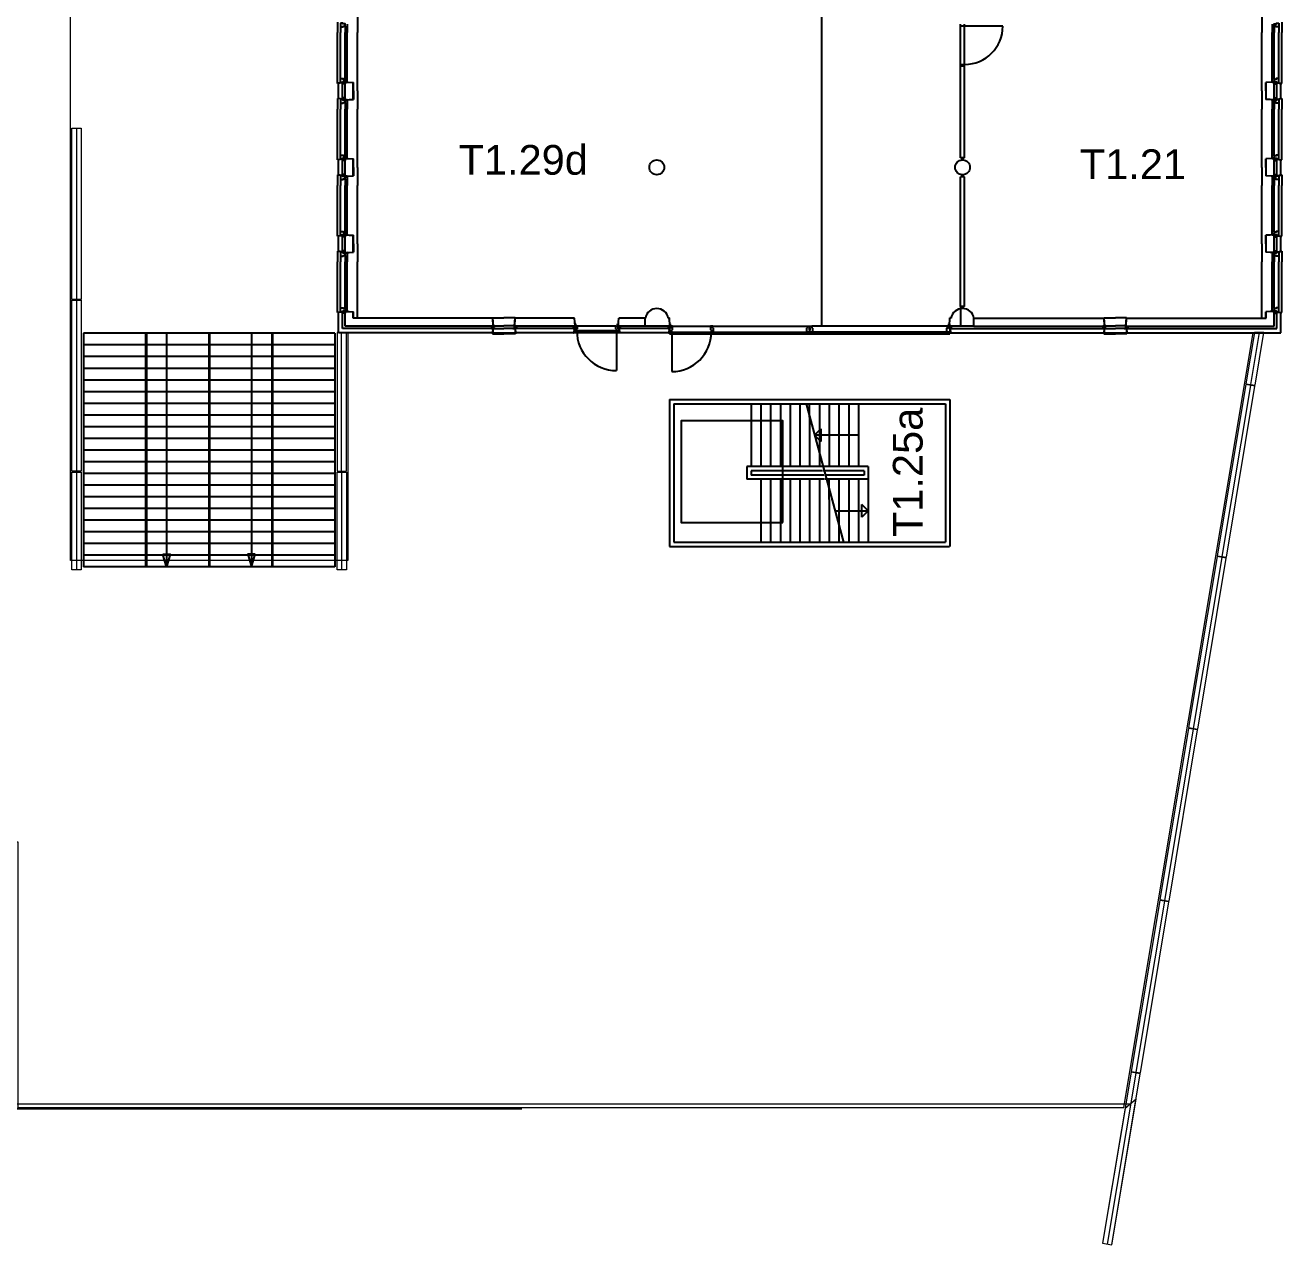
# Model space of a CAD drawing. Header units: millimetres. Extents: x 23647 to 142943, y 5934 to 71269.
# Drawn here: x 83399 to 112999, y 5934 to 34670 of the extents above; entities that cross this region are included whole.
import ezdxf
from ezdxf.enums import TextEntityAlignment as Align

# ---------------------------------------------------------------- set-up
doc = ezdxf.new("R2010")
doc.units = ezdxf.units.MM
doc.linetypes.add('HIDDEN2', pattern=[4.7625, 3.175, -1.5875])
doc.layers.get('0').update_dxf_attribs({"linetype": 'CONTINUOUS'})
for name, color, linetype in [('AL2100_BUITENWANDEN', 3, 'CONTINUOUS'), ('AL2200_BINNENWANDEN', 2, 'CONTINUOUS'), ('AL2400_TRAPPEN', 1, 'CONTINUOUS'), ('AL2800_KONSTRUKTIES', 1, 'CONTINUOUS'), ('AL3100_BUITENWANDOPENING', 1, 'CONTINUOUS'), ('AL3200_BINNENWANDOPENING', 1, 'CONTINUOUS'), ('AL3500_TOEBEHOREN-KOZIJNEN', 1, 'CONTINUOUS'), ('AL4600_RUIMTENUMMERS', 2, 'CONTINUOUS'), ('AL8100_INRVERKEERSRUIMTE', 250, 'HIDDEN2')]:
    doc.layers.add(name, color=color, linetype=linetype)
doc.layers.add('AL2300-VLOEREN', color=8, linetype='CONTINUOUS', lineweight=0)
doc.layers.add('AL9000-TERREIN', color=8, linetype='CONTINUOUS', lineweight=0)
doc.styles.add('Arial', font='arial.ttf')

msp = doc.modelspace()

# ---------------------------------------------------------------- linework, layer by layer
msp.add_line((105427, 28044), (105427, 27579))
at = {"layer": 'AL2100_BUITENWANDEN'}
for p, q in [((90755, 34741), (90755, 34493)), ((91230, 34919), (91230, 34493)), ((112524, 34919), (112524, 34493)), ((112999, 34741), (112999, 34493)), ((90755, 33296), (90755, 33544)), ((91230, 33119), (91230, 33544)), ((112524, 33119), (112524, 33544)), ((112999, 33296), (112999, 33544)), ((90881, 33312), (90755, 33299)), ((90882, 33309), (90755, 33296)), ((90777, 32943), (90777, 33294)), ((90877, 33309), (90781, 33299)), ((90877, 32929), (90877, 33309)), ((90937, 33329), (91130, 33319)), ((90937, 32912), (90937, 33326)), ((90937, 33326), (91127, 33316)), ((91127, 32922), (91127, 33316)), ((91130, 33119), (91130, 33319)), ((112816, 33329), (112624, 33319)), ((112624, 33119), (112624, 33319)), ((112817, 33326), (112627, 33316)), ((112627, 32922), (112627, 33316)), ((112817, 32912), (112817, 33326)), ((112872, 33312), (112999, 33299)), ((112872, 33309), (112999, 33296)), ((112877, 32929), (112877, 33309)), ((112877, 33309), (112972, 33299)), ((112977, 32943), (112977, 33294)), ((90755, 32941), (90755, 32693)), ((90882, 32928), (90755, 32941)), ((90881, 32925), (90755, 32938)), ((90877, 32929), (90781, 32938)), ((90937, 32912), (91127, 32922)), ((90937, 32909), (91130, 32919)), ((91130, 33119), (91130, 32919)), ((91230, 33119), (91230, 32693)), ((112524, 33119), (112524, 32693)), ((112624, 33119), (112624, 32919)), ((112816, 32909), (112624, 32919)), ((112817, 32912), (112627, 32922)), ((112872, 32928), (112999, 32941)), ((112872, 32925), (112999, 32938)), ((112877, 32929), (112972, 32938)), ((112999, 32941), (112999, 32693)), ((90755, 31496), (90755, 31744)), ((91230, 31319), (91230, 31744)), ((112524, 31319), (112524, 31744)), ((112999, 31496), (112999, 31744)), ((90881, 31512), (90755, 31499)), ((90882, 31509), (90755, 31496)), ((90777, 31143), (90777, 31494)), ((90877, 31509), (90781, 31499)), ((90877, 31129), (90877, 31509)), ((90937, 31529), (91130, 31519)), ((90937, 31112), (90937, 31526)), ((90937, 31526), (91127, 31516)), ((91127, 31122), (91127, 31516)), ((91130, 31319), (91130, 31519)), ((112816, 31529), (112624, 31519)), ((112624, 31319), (112624, 31519)), ((112817, 31526), (112627, 31516)), ((112627, 31122), (112627, 31516)), ((112817, 31112), (112817, 31526)), ((112872, 31512), (112999, 31499)), ((112872, 31509), (112999, 31496)), ((112877, 31129), (112877, 31509)), ((112877, 31509), (112972, 31499)), ((112977, 31143), (112977, 31494)), ((90755, 31141), (90755, 30893)), ((90882, 31128), (90755, 31141)), ((90881, 31125), (90755, 31138)), ((90877, 31129), (90781, 31138)), ((90937, 31112), (91127, 31122)), ((90937, 31109), (91130, 31119)), ((91130, 31319), (91130, 31119)), ((91230, 31319), (91230, 30893)), ((112524, 31319), (112524, 30893)), ((112624, 31319), (112624, 31119)), ((112816, 31109), (112624, 31119)), ((112817, 31112), (112627, 31122)), ((112872, 31128), (112999, 31141)), ((112872, 31125), (112999, 31138)), ((112877, 31129), (112972, 31138)), ((112999, 31141), (112999, 30893)), ((90755, 29696), (90755, 29944)), ((91230, 29519), (91230, 29944)), ((112524, 29519), (112524, 29944)), ((112999, 29696), (112999, 29944)), ((90881, 29712), (90755, 29699)), ((90882, 29709), (90755, 29696)), ((90777, 29343), (90777, 29694)), ((90877, 29709), (90781, 29699)), ((90877, 29329), (90877, 29709)), ((90937, 29729), (91130, 29719)), ((90937, 29312), (90937, 29726)), ((90937, 29726), (91127, 29716)), ((91127, 29322), (91127, 29716)), ((91130, 29519), (91130, 29719)), ((112816, 29729), (112624, 29719)), ((112624, 29519), (112624, 29719)), ((112817, 29726), (112627, 29716)), ((112627, 29322), (112627, 29716)), ((112817, 29312), (112817, 29726)), ((112872, 29712), (112999, 29699)), ((112872, 29709), (112999, 29696)), ((112877, 29709), (112972, 29699)), ((112877, 29329), (112877, 29709)), ((112977, 29343), (112977, 29694)), ((90755, 29341), (90755, 29093)), ((90882, 29328), (90755, 29341)), ((90881, 29325), (90755, 29338)), ((90877, 29329), (90781, 29338)), ((90937, 29312), (91127, 29322)), ((90937, 29309), (91130, 29319)), ((91130, 29519), (91130, 29319)), ((91230, 29519), (91230, 29093)), ((112524, 29519), (112524, 29093)), ((112624, 29519), (112624, 29319)), ((112816, 29309), (112624, 29319)), ((112817, 29312), (112627, 29322)), ((112872, 29328), (112999, 29341)), ((112872, 29325), (112999, 29338)), ((112877, 29329), (112972, 29338)), ((112999, 29341), (112999, 29093)), ((90755, 27896), (90755, 28144)), ((112999, 27896), (112999, 28144)), ((90881, 27912), (90755, 27899)), ((90882, 27909), (90755, 27896)), ((90777, 27419), (90777, 27894)), ((90877, 27909), (90781, 27899)), ((90877, 27519), (90877, 27909)), ((90937, 27929), (91130, 27919)), ((90937, 27579), (90937, 27926)), ((90937, 27926), (91127, 27916)), ((91127, 27769), (91127, 27916)), ((91130, 27772), (91130, 27919)), ((112816, 27929), (112624, 27919)), ((112624, 27772), (112624, 27919)), ((112817, 27926), (112627, 27916)), ((112627, 27769), (112627, 27916)), ((112817, 27579), (112817, 27926)), ((112872, 27912), (112999, 27899)), ((112872, 27909), (112999, 27896)), ((112877, 27519), (112877, 27909)), ((112877, 27909), (112972, 27899)), ((112977, 27419), (112977, 27894)), ((94424, 27579), (90937, 27579)), ((94414, 27769), (91127, 27769)), ((94424, 27579), (94414, 27769)), ((94427, 27579), (94416, 27772)), ((94416, 27772), (94677, 27772)), ((94937, 27772), (94677, 27772)), ((94927, 27579), (94937, 27772)), ((94930, 27579), (94940, 27769)), ((96350, 27579), (94930, 27579)), ((96340, 27769), (94940, 27769)), ((96350, 27579), (96340, 27769)), ((97370, 27579), (97380, 27769)), ((98006, 27579), (97370, 27579)), ((98006, 27769), (97380, 27769)), ((98006, 27579), (98006, 27769)), ((98584, 27579), (98006, 27579)), ((98546, 27772), (98576, 27772)), ((98547, 27769), (98574, 27769)), ((98584, 27579), (98574, 27769)), ((98587, 27579), (98576, 27772)), ((105167, 27579), (105177, 27772)), ((105170, 27579), (105180, 27769)), ((105747, 27579), (105170, 27579)), ((105207, 27772), (105177, 27772)), ((105206, 27769), (105180, 27769)), ((105747, 27769), (108814, 27769)), ((105747, 27579), (105747, 27769)), ((105747, 27579), (108824, 27579)), ((108824, 27579), (108814, 27769)), ((108827, 27579), (108816, 27772)), ((108816, 27772), (109077, 27772)), ((109337, 27772), (109077, 27772)), ((109327, 27579), (109337, 27772)), ((109330, 27579), (109340, 27769)), ((109330, 27579), (112817, 27579)), ((109340, 27769), (112627, 27769)), ((94402, 27419), (90777, 27419)), ((94417, 27519), (90877, 27519)), ((94417, 27524), (94404, 27397)), ((94404, 27397), (94677, 27397)), ((94420, 27523), (94407, 27397)), ((94417, 27519), (94407, 27423)), ((94949, 27397), (94677, 27397)), ((94933, 27523), (94946, 27397)), ((94936, 27524), (94949, 27397)), ((96333, 27519), (94937, 27519)), ((94937, 27519), (94946, 27423)), ((96318, 27419), (94951, 27419)), ((96333, 27519), (96323, 27423)), ((98567, 27519), (97387, 27519)), ((97387, 27519), (97396, 27423)), ((98552, 27419), (97401, 27419)), ((98567, 27519), (98557, 27423)), ((105187, 27519), (108817, 27519)), ((105187, 27519), (105196, 27423)), ((105201, 27419), (108802, 27419)), ((108817, 27524), (108804, 27397)), ((108804, 27397), (109077, 27397)), ((108820, 27523), (108807, 27397)), ((108817, 27519), (108807, 27423)), ((109349, 27397), (109077, 27397)), ((109333, 27523), (109346, 27397)), ((109336, 27524), (109349, 27397)), ((109337, 27519), (112877, 27519)), ((109337, 27519), (109346, 27423)), ((109351, 27419), (112977, 27419))]:
    msp.add_line(p, q, dxfattribs=at)
for centre in [(98277, 31319), (105477, 31319)]:
    msp.add_circle(centre, 175, dxfattribs=at)
for centre, radius, start, end in [((90782, 33294), 5, 95.7106, 180), ((112972, 33294), 5, 0, 84.2894), ((90782, 32943), 5, 180, 264.2894), ((112972, 32943), 5, 275.7106, 0), ((90782, 31494), 5, 95.7106, 180), ((112972, 31494), 5, 0, 84.2894), ((90782, 31143), 5, 180, 264.2894), ((112972, 31143), 5, 275.7106, 0), ((90782, 29694), 5, 95.7106, 180), ((112972, 29694), 5, 0, 84.2894), ((90782, 29343), 5, 180, 264.2894), ((112972, 29343), 5, 275.7106, 0), ((90782, 27894), 5, 95.7106, 180), ((98277, 27719), 275, 10.4757, 169.5243), ((105477, 27719), 275, 10.4757, 169.5243), ((112972, 27894), 5, 0, 84.2894), ((94402, 27424), 5, 270, 354.2894), ((94951, 27424), 5, 185.7106, 270), ((96318, 27424), 5, 270, 354.2894), ((97401, 27424), 5, 185.7106, 270), ((98552, 27424), 5, 270, 354.2894), ((105201, 27424), 5, 185.7106, 270), ((108802, 27424), 5, 270, 354.2894), ((109351, 27424), 5, 185.7106, 270)]:
    msp.add_arc(centre, radius, start, end, dxfattribs=at)
at = {"layer": 'AL2200_BINNENWANDEN'}
for p, q in [((105427, 31544), (105427, 33712)), ((105427, 33712), (105527, 33712)), ((105527, 31544), (105527, 33712)), ((105527, 31544), (105427, 31544)), ((105459, 31493), (105459, 31544)), ((105495, 31493), (105495, 31544)), ((105527, 31094), (105427, 31094)), ((105427, 28044), (105427, 31094)), ((105459, 31094), (105459, 31145)), ((105495, 31094), (105495, 31145)), ((105527, 28044), (105527, 31094)), ((105527, 28044), (105427, 28044)), ((105459, 27993), (105459, 28044)), ((105495, 27993), (105495, 28044))]:
    msp.add_line(p, q, dxfattribs=at)
at = {"layer": 'AL2300-VLOEREN'}
for points in [[(90997, 27419), (90997, 22059), (84467, 22059), (84467, 45649), (72427, 45649), (72427, 27339), (69777, 27339), (69777, 20219), (69597, 20219), (69597, 9169), (76367, 9169), (76367, 15429), (83227, 15429), (83227, 9169), (109278, 9169), (112321, 27419), (90997, 27419)], [(29027, 9254), (109430, 9254)]]:
    msp.add_lwpolyline(points, dxfattribs=at)
at = {"layer": 'AL2400_TRAPPEN'}
for p, q in [((98577, 25849), (105177, 25849)), ((98577, 25849), (98577, 22388)), ((105177, 25849), (105177, 22388)), ((98677, 25749), (105077, 25749)), ((98677, 25749), (98677, 22488)), ((100497, 25749), (100497, 24269)), ((100727, 25749), (100727, 24269)), ((100957, 25749), (100957, 24269)), ((101187, 25749), (101187, 24269)), ((101417, 25749), (101417, 24269)), ((101647, 25749), (101647, 24269)), ((101793, 25749), (102670, 22488)), ((101877, 25437), (101877, 25749)), ((102107, 25749), (102107, 24416)), ((102337, 25749), (102337, 24269)), ((102567, 25749), (102567, 24269)), ((102797, 25749), (102797, 24269)), ((103027, 25749), (103027, 24269)), ((105077, 25749), (105077, 22488)), ((101877, 25437), (101877, 24269)), ((101992, 25009), (102142, 25159)), ((101992, 25009), (102142, 24859)), ((103027, 25009), (101992, 25009)), ((102142, 25159), (102142, 24859)), ((102107, 24416), (102107, 24269)), ((102173, 24269), (100397, 24269)), ((100397, 24269), (100397, 23969)), ((102173, 24169), (100497, 24169)), ((100497, 24169), (100497, 24069)), ((102213, 24069), (100497, 24069)), ((103257, 24269), (102186, 24269)), ((103157, 24169), (102186, 24169)), ((103157, 24069), (102226, 24069)), ((103157, 24169), (103157, 24069)), ((103257, 24269), (103257, 22488)), ((103257, 24069), (103257, 23969)), ((102213, 23969), (100397, 23969)), ((100727, 23969), (100727, 22488)), ((100957, 23969), (100957, 22488)), ((101187, 23969), (101187, 22488)), ((101417, 23969), (101417, 22488)), ((101647, 23969), (101647, 22488)), ((101877, 23969), (101877, 22488)), ((102107, 23969), (102107, 22488)), ((103257, 23969), (102226, 23969)), ((102337, 23495), (102337, 23969)), ((102567, 23969), (102567, 22861)), ((102797, 23969), (102797, 22488)), ((103027, 23969), (103027, 22488)), ((102337, 23495), (102337, 22488)), ((102471, 23228), (103257, 23228)), ((103257, 23228), (103107, 23378)), ((103107, 23078), (103107, 23378)), ((103257, 23228), (103107, 23078)), ((102567, 22861), (102567, 22488)), ((98577, 22388), (105174, 22388)), ((98677, 22488), (105074, 22488))]:
    msp.add_line(p, q, dxfattribs=at)
for points in [[(90692, 27409), (84772, 27409)], [(84772, 27409), (84772, 21909)], [(86237, 27409), (86237, 21909)], [(86257, 27409), (86257, 21909)], [(86732, 27409), (86732, 21909)], [(87722, 27409), (87722, 21909)], [(87742, 27409), (87742, 21909)], [(88732, 27409), (88732, 21909)], [(89207, 27409), (89207, 21909)], [(89227, 27409), (89227, 21909)], [(90692, 27409), (90692, 21909)], [(90692, 27134), (84772, 27134)], [(90692, 26859), (84772, 26859)], [(90692, 26584), (84772, 26584)], [(90692, 26309), (84772, 26309)], [(90692, 26034), (84772, 26034)], [(90692, 25759), (84772, 25759)], [(90692, 25484), (84772, 25484)], [(90692, 25209), (84772, 25209)], [(90692, 24934), (84772, 24934)], [(90692, 24659), (84772, 24659)], [(90692, 24384), (84772, 24384)], [(90692, 24109), (84772, 24109)], [(90692, 23834), (84772, 23834)], [(90692, 23559), (84772, 23559)], [(90692, 23284), (84772, 23284)], [(90692, 23009), (84772, 23009)], [(90692, 22734), (84772, 22734)], [(90692, 22459), (84772, 22459)], [(86645, 22209), (86818, 22209), (86732, 21909), (86645, 22209)], [(88818, 22209), (88645, 22209), (88732, 21909), (88818, 22209)], [(90692, 22184), (84772, 22184)], [(90692, 21909), (84772, 21909)]]:
    msp.add_lwpolyline(points, dxfattribs=at)
at = {"layer": 'AL2800_KONSTRUKTIES'}
msp.add_lwpolyline([(101247, 22949), (101247, 25349), (98847, 25349), (98847, 22949)], close=True, dxfattribs=at)
at = {"layer": 'AL2800_KONSTRUKTIES', "color": 9}
msp.add_lwpolyline([(23797, 9234), (69347, 9234), (69347, 9149), (95097, 9149)], dxfattribs=at)
at = {"layer": 'AL3100_BUITENWANDOPENING'}
for p, q in [((90937, 34646), (90937, 34493)), ((90987, 34694), (90987, 34493)), ((112767, 34694), (112767, 34493)), ((112817, 34646), (112817, 34493)), ((90755, 33544), (90755, 34493)), ((90823, 34629), (90823, 34493)), ((90823, 33544), (90823, 34493)), ((90937, 33544), (90937, 34493)), ((90987, 33544), (90987, 34493)), ((91230, 33544), (91230, 34493)), ((112524, 33544), (112524, 34493)), ((112767, 33544), (112767, 34493)), ((112817, 33544), (112817, 34493)), ((112931, 34629), (112931, 34493)), ((112931, 33544), (112931, 34493)), ((112999, 33544), (112999, 34493)), ((90823, 33409), (90823, 33544)), ((90937, 33392), (90937, 33544)), ((90987, 33344), (90987, 33544)), ((112767, 33344), (112767, 33544)), ((112817, 33392), (112817, 33544)), ((112931, 33409), (112931, 33544)), ((90937, 33339), (90937, 33344)), ((90937, 33344), (90987, 33344)), ((90941, 33339), (90937, 33339)), ((90941, 33328), (90941, 33339)), ((90987, 33326), (90941, 33328)), ((90987, 33344), (90987, 33326)), ((112767, 33344), (112767, 33326)), ((112817, 33344), (112767, 33344)), ((112767, 33326), (112813, 33328)), ((112813, 33328), (112813, 33339)), ((112813, 33339), (112817, 33339)), ((112817, 33339), (112817, 33344)), ((90941, 32899), (90937, 32899)), ((90937, 32899), (90937, 32894)), ((90937, 32894), (90987, 32894)), ((90987, 32911), (90941, 32909)), ((90941, 32909), (90941, 32899)), ((90987, 32894), (90987, 32911)), ((90987, 32894), (90987, 32693)), ((112767, 32894), (112767, 32911)), ((112767, 32911), (112813, 32909)), ((112817, 32894), (112767, 32894)), ((112767, 32894), (112767, 32693)), ((112813, 32909), (112813, 32899)), ((112813, 32899), (112817, 32899)), ((112817, 32899), (112817, 32894)), ((90755, 31744), (90755, 32693)), ((90823, 32829), (90823, 32693)), ((90823, 31744), (90823, 32693)), ((90937, 32846), (90937, 32693)), ((90937, 31744), (90937, 32693)), ((90987, 31744), (90987, 32693)), ((91230, 31744), (91230, 32693)), ((112524, 31744), (112524, 32693)), ((112767, 31744), (112767, 32693)), ((112817, 32846), (112817, 32693)), ((112817, 31744), (112817, 32693)), ((112931, 32829), (112931, 32693)), ((112931, 31744), (112931, 32693)), ((112999, 31744), (112999, 32693)), ((90823, 31609), (90823, 31744)), ((90937, 31592), (90937, 31744)), ((90987, 31544), (90987, 31744)), ((112767, 31544), (112767, 31744)), ((112817, 31592), (112817, 31744)), ((112931, 31609), (112931, 31744)), ((90937, 31539), (90937, 31544)), ((90937, 31544), (90987, 31544)), ((90941, 31539), (90937, 31539)), ((90941, 31528), (90941, 31539)), ((90987, 31526), (90941, 31528)), ((90987, 31544), (90987, 31526)), ((112767, 31544), (112767, 31526)), ((112817, 31544), (112767, 31544)), ((112767, 31526), (112813, 31528)), ((112813, 31528), (112813, 31539)), ((112813, 31539), (112817, 31539)), ((112817, 31539), (112817, 31544)), ((90941, 31099), (90937, 31099)), ((90937, 31099), (90937, 31094)), ((90937, 31094), (90987, 31094)), ((90987, 31111), (90941, 31109)), ((90941, 31109), (90941, 31099)), ((90987, 31094), (90987, 31111)), ((90987, 31094), (90987, 30893)), ((112767, 31094), (112767, 31111)), ((112767, 31111), (112813, 31109)), ((112817, 31094), (112767, 31094)), ((112767, 31094), (112767, 30893)), ((112813, 31109), (112813, 31099)), ((112813, 31099), (112817, 31099)), ((112817, 31099), (112817, 31094)), ((90755, 29944), (90755, 30893)), ((90823, 31029), (90823, 30893)), ((90823, 29944), (90823, 30893)), ((90937, 31046), (90937, 30893)), ((90937, 29944), (90937, 30893)), ((90987, 29944), (90987, 30893)), ((91230, 29944), (91230, 30893)), ((112524, 29944), (112524, 30893)), ((112767, 29944), (112767, 30893)), ((112817, 31046), (112817, 30893)), ((112817, 29944), (112817, 30893)), ((112931, 31029), (112931, 30893)), ((112931, 29944), (112931, 30893)), ((112999, 29944), (112999, 30893)), ((90823, 29809), (90823, 29944)), ((90937, 29792), (90937, 29944)), ((90987, 29744), (90987, 29944)), ((112767, 29744), (112767, 29944)), ((112817, 29792), (112817, 29944)), ((112931, 29809), (112931, 29944)), ((90937, 29739), (90937, 29744)), ((90937, 29744), (90987, 29744)), ((90941, 29739), (90937, 29739)), ((90941, 29728), (90941, 29739)), ((90987, 29726), (90941, 29728)), ((90987, 29744), (90987, 29726)), ((112817, 29744), (112767, 29744)), ((112767, 29744), (112767, 29726)), ((112767, 29726), (112813, 29728)), ((112813, 29739), (112817, 29739)), ((112813, 29728), (112813, 29739)), ((112817, 29739), (112817, 29744)), ((90987, 29311), (90941, 29309)), ((90941, 29309), (90941, 29299)), ((90987, 29294), (90987, 29311)), ((112767, 29311), (112813, 29309)), ((112767, 29294), (112767, 29311)), ((112813, 29309), (112813, 29299)), ((90755, 28144), (90755, 29093)), ((90823, 29229), (90823, 29093)), ((90823, 28144), (90823, 29093)), ((90941, 29299), (90937, 29299)), ((90937, 29299), (90937, 29294)), ((90937, 29294), (90987, 29294)), ((90937, 29246), (90937, 29093)), ((90937, 28144), (90937, 29093)), ((90987, 29294), (90987, 29093)), ((90987, 28144), (90987, 29093)), ((91230, 27772), (91230, 29093)), ((112524, 27772), (112524, 29093)), ((112767, 29294), (112767, 29093)), ((112817, 29294), (112767, 29294)), ((112767, 28144), (112767, 29093)), ((112813, 29299), (112817, 29299)), ((112817, 29299), (112817, 29294)), ((112817, 29246), (112817, 29093)), ((112817, 28144), (112817, 29093)), ((112931, 29229), (112931, 29093)), ((112931, 28144), (112931, 29093)), ((112999, 28144), (112999, 29093)), ((90823, 28009), (90823, 28144)), ((90937, 27992), (90937, 28144)), ((90987, 27944), (90987, 28144)), ((112767, 27944), (112767, 28144)), ((112817, 27992), (112817, 28144)), ((112931, 28009), (112931, 28144)), ((90937, 27944), (90987, 27944)), ((90937, 27939), (90937, 27944)), ((90941, 27939), (90937, 27939)), ((90941, 27928), (90941, 27939)), ((90987, 27926), (90941, 27928)), ((90987, 27944), (90987, 27926)), ((112817, 27944), (112767, 27944)), ((112767, 27944), (112767, 27926)), ((112767, 27926), (112813, 27928)), ((112813, 27939), (112817, 27939)), ((112813, 27928), (112813, 27939)), ((112817, 27939), (112817, 27944)), ((94430, 27589), (94677, 27589)), ((94924, 27589), (94677, 27589)), ((96350, 27629), (96352, 27583)), ((96368, 27629), (96350, 27629)), ((96352, 27583), (96363, 27583)), ((96410, 27579), (96358, 27579)), ((96358, 27579), (96358, 27520)), ((96363, 27583), (96363, 27579)), ((96363, 27579), (96368, 27579)), ((96368, 27579), (96368, 27629)), ((96410, 27516), (96410, 27579)), ((97310, 27579), (96410, 27579)), ((97310, 27516), (97310, 27579)), ((97310, 27579), (97362, 27579)), ((97352, 27629), (97369, 27629)), ((97352, 27579), (97352, 27629)), ((97357, 27579), (97352, 27579)), ((97367, 27583), (97357, 27583)), ((97357, 27583), (97357, 27579)), ((97362, 27579), (97362, 27520)), ((97369, 27629), (97367, 27583)), ((98602, 27629), (98584, 27629)), ((98584, 27629), (98586, 27583)), ((98586, 27583), (98597, 27583)), ((98592, 27579), (98592, 27520)), ((98644, 27579), (98592, 27579)), ((98597, 27583), (98597, 27579)), ((98597, 27579), (98602, 27579)), ((98602, 27579), (98602, 27629)), ((98644, 27491), (98644, 27579)), ((98644, 27579), (99544, 27579)), ((99544, 27579), (99544, 27491)), ((99594, 27579), (99544, 27579)), ((99594, 27579), (101827, 27579)), ((99594, 27528), (99594, 27579)), ((99611, 27528), (99594, 27528)), ((99611, 27440), (99611, 27528)), ((101810, 27528), (101827, 27528)), ((101810, 27440), (101810, 27528)), ((101827, 27579), (101877, 27579)), ((101827, 27528), (101827, 27579)), ((101867, 27539), (101867, 27480)), ((101867, 27539), (101877, 27539)), ((101877, 27579), (101877, 27539)), ((101877, 27579), (101927, 27579)), ((101877, 27539), (101887, 27539)), ((101887, 27480), (101887, 27539)), ((105127, 27579), (101927, 27579)), ((101927, 27579), (101927, 27528)), ((101927, 27528), (101944, 27528)), ((101944, 27528), (101944, 27440)), ((105152, 27579), (105152, 27629)), ((105152, 27629), (105169, 27629)), ((105157, 27579), (105152, 27579)), ((105157, 27583), (105157, 27579)), ((105167, 27583), (105157, 27583)), ((105169, 27629), (105167, 27583)), ((108830, 27589), (109077, 27589)), ((109324, 27589), (109077, 27589)), ((94467, 27519), (94677, 27519)), ((94887, 27519), (94677, 27519)), ((97401, 27419), (96318, 27419)), ((96358, 27520), (96343, 27520)), ((96343, 27520), (96343, 27465)), ((96343, 27465), (96393, 27465)), ((96393, 27516), (96410, 27516)), ((96393, 27465), (96393, 27516)), ((97327, 27465), (96393, 27465)), ((97327, 27516), (97310, 27516)), ((97327, 27465), (97327, 27516)), ((97377, 27465), (97327, 27465)), ((97327, 27465), (97327, 26531)), ((97362, 27520), (97377, 27520)), ((97377, 27520), (97377, 27465)), ((98577, 27520), (98577, 27440)), ((98592, 27520), (98577, 27520)), ((98577, 27440), (98627, 27440)), ((98577, 27440), (98577, 27399)), ((98577, 27399), (105177, 27399)), ((98627, 27440), (98627, 27491)), ((98627, 27491), (98644, 27491)), ((98627, 27440), (99561, 27440)), ((98627, 27440), (98627, 26506)), ((99544, 27491), (99561, 27491)), ((99561, 27491), (99561, 27440)), ((99561, 27440), (99611, 27440)), ((99611, 27440), (101810, 27440)), ((101877, 27440), (101810, 27440)), ((101877, 27480), (101867, 27480)), ((101877, 27480), (101877, 27440)), ((101887, 27480), (101877, 27480)), ((101944, 27440), (101877, 27440)), ((105110, 27440), (101944, 27440)), ((105177, 27440), (105177, 27399)), ((108867, 27519), (109077, 27519)), ((109287, 27519), (109077, 27519))]:
    msp.add_line(p, q, dxfattribs=at)
for points in [[(90823, 34719), (90823, 34629), (90886, 34629), (90886, 34646), (90937, 34646), (90937, 34704), (90878, 34704), (90878, 34719)], [(112931, 34719), (112931, 34629), (112868, 34629), (112868, 34646), (112817, 34646), (112817, 34704), (112876, 34704), (112876, 34719)], [(90823, 33319), (90823, 33409), (90886, 33409), (90886, 33392), (90937, 33392), (90937, 33334), (90878, 33334), (90878, 33319)], [(90937, 33329), (90937, 33284), (90882, 33284), (90882, 33329)], [(112931, 33319), (112931, 33409), (112868, 33409), (112868, 33392), (112817, 33392), (112817, 33334), (112876, 33334), (112876, 33319)], [(112817, 33329), (112817, 33284), (112872, 33284), (112872, 33329)], [(90823, 32919), (90823, 32829), (90886, 32829), (90886, 32846), (90937, 32846), (90937, 32904), (90878, 32904), (90878, 32919)], [(90937, 32909), (90937, 32954), (90882, 32954), (90882, 32909)], [(112817, 32909), (112817, 32954), (112872, 32954), (112872, 32909)], [(112931, 32919), (112931, 32829), (112868, 32829), (112868, 32846), (112817, 32846), (112817, 32904), (112876, 32904), (112876, 32919)], [(90823, 31519), (90823, 31609), (90886, 31609), (90886, 31592), (90937, 31592), (90937, 31534), (90878, 31534), (90878, 31519)], [(90937, 31529), (90937, 31484), (90882, 31484), (90882, 31529)], [(112931, 31519), (112931, 31609), (112868, 31609), (112868, 31592), (112817, 31592), (112817, 31534), (112876, 31534), (112876, 31519)], [(112817, 31529), (112817, 31484), (112872, 31484), (112872, 31529)], [(90823, 31119), (90823, 31029), (90886, 31029), (90886, 31046), (90937, 31046), (90937, 31104), (90878, 31104), (90878, 31119)], [(90937, 31109), (90937, 31154), (90882, 31154), (90882, 31109)], [(112817, 31109), (112817, 31154), (112872, 31154), (112872, 31109)], [(112931, 31119), (112931, 31029), (112868, 31029), (112868, 31046), (112817, 31046), (112817, 31104), (112876, 31104), (112876, 31119)], [(90823, 29719), (90823, 29809), (90886, 29809), (90886, 29792), (90937, 29792), (90937, 29734), (90878, 29734), (90878, 29719)], [(90937, 29729), (90937, 29684), (90882, 29684), (90882, 29729)], [(112931, 29719), (112931, 29809), (112868, 29809), (112868, 29792), (112817, 29792), (112817, 29734), (112876, 29734), (112876, 29719)], [(112817, 29729), (112817, 29684), (112872, 29684), (112872, 29729)], [(90823, 29319), (90823, 29229), (90886, 29229), (90886, 29246), (90937, 29246), (90937, 29304), (90878, 29304), (90878, 29319)], [(90937, 29309), (90937, 29354), (90882, 29354), (90882, 29309)], [(112817, 29309), (112817, 29354), (112872, 29354), (112872, 29309)], [(112931, 29319), (112931, 29229), (112868, 29229), (112868, 29246), (112817, 29246), (112817, 29304), (112876, 29304), (112876, 29319)], [(90823, 27919), (90823, 28009), (90886, 28009), (90886, 27992), (90937, 27992), (90937, 27934), (90878, 27934), (90878, 27919)], [(90937, 27929), (90937, 27884), (90882, 27884), (90882, 27929)], [(112931, 27919), (112931, 28009), (112868, 28009), (112868, 27992), (112817, 27992), (112817, 27934), (112876, 27934), (112876, 27919)], [(112817, 27929), (112817, 27884), (112872, 27884), (112872, 27929)], [(94427, 27579), (94382, 27579), (94382, 27524), (94427, 27524)], [(94467, 27519), (94427, 27519), (94427, 27589), (94430, 27589), (94430, 27522), (94467, 27522)], [(94887, 27519), (94927, 27519), (94927, 27589), (94924, 27589), (94924, 27522), (94887, 27522)], [(94927, 27579), (94972, 27579), (94972, 27524), (94927, 27524)], [(96353, 27579), (96308, 27579), (96308, 27524), (96353, 27524)], [(97367, 27579), (97412, 27579), (97412, 27524), (97367, 27524)], [(98587, 27579), (98542, 27579), (98542, 27524), (98587, 27524)], [(105177, 27440), (105110, 27440), (105110, 27528), (105127, 27528), (105127, 27579), (105162, 27579), (105162, 27520), (105177, 27520)], [(105167, 27579), (105212, 27579), (105212, 27524), (105167, 27524)], [(108827, 27579), (108782, 27579), (108782, 27524), (108827, 27524)], [(108867, 27519), (108827, 27519), (108827, 27589), (108830, 27589), (108830, 27522), (108867, 27522)], [(109287, 27519), (109327, 27519), (109327, 27589), (109324, 27589), (109324, 27522), (109287, 27522)], [(109327, 27579), (109372, 27579), (109372, 27524), (109327, 27524)]]:
    msp.add_lwpolyline(points, close=True, dxfattribs=at)
for centre, start, end in [((97327, 27465), 180, 270), ((98627, 27440), 270, 360)]:
    msp.add_arc(centre, 934, start, end, dxfattribs=at)
at = {"layer": 'AL3200_BINNENWANDOPENING'}
for p, q in [((105427, 33712), (105427, 34694)), ((105527, 34644), (105427, 34644)), ((106427, 34644), (105427, 34644)), ((105527, 34644), (105427, 34644)), ((105527, 33712), (105527, 34694)), ((105427, 33744), (105527, 33744)), ((105527, 33712), (105427, 33712))]:
    msp.add_line(p, q, dxfattribs=at)
msp.add_arc((105527, 34644), 900, 270, 0, dxfattribs=at)
at = {"layer": 'AL3500_TOEBEHOREN-KOZIJNEN'}
for points in [[(90882, 33329), (90878, 33329), (90878, 33319), (90882, 33319)], [(90937, 33329), (90937, 33339), (90941, 33339), (90941, 33329)], [(112817, 33329), (112817, 33339), (112813, 33339), (112813, 33329)], [(112872, 33329), (112876, 33329), (112876, 33319), (112872, 33319)], [(90882, 32909), (90878, 32909), (90878, 32919), (90882, 32919)], [(90937, 32909), (90937, 32899), (90941, 32899), (90941, 32909)], [(112817, 32909), (112817, 32899), (112813, 32899), (112813, 32909)], [(112872, 32909), (112876, 32909), (112876, 32919), (112872, 32919)], [(90882, 31529), (90878, 31529), (90878, 31519), (90882, 31519)], [(90937, 31529), (90937, 31539), (90941, 31539), (90941, 31529)], [(112817, 31529), (112817, 31539), (112813, 31539), (112813, 31529)], [(112872, 31529), (112876, 31529), (112876, 31519), (112872, 31519)], [(90882, 31109), (90878, 31109), (90878, 31119), (90882, 31119)], [(90937, 31109), (90937, 31099), (90941, 31099), (90941, 31109)], [(112817, 31109), (112817, 31099), (112813, 31099), (112813, 31109)], [(112872, 31109), (112876, 31109), (112876, 31119), (112872, 31119)], [(90882, 29729), (90878, 29729), (90878, 29719), (90882, 29719)], [(90937, 29729), (90937, 29739), (90941, 29739), (90941, 29729)], [(112817, 29729), (112817, 29739), (112813, 29739), (112813, 29729)], [(112872, 29729), (112876, 29729), (112876, 29719), (112872, 29719)], [(90882, 29309), (90878, 29309), (90878, 29319), (90882, 29319)], [(90937, 29309), (90937, 29299), (90941, 29299), (90941, 29309)], [(112817, 29309), (112817, 29299), (112813, 29299), (112813, 29309)], [(112872, 29309), (112876, 29309), (112876, 29319), (112872, 29319)]]:
    msp.add_lwpolyline(points, close=True, dxfattribs=at)
at = {"layer": 'AL8100_INRVERKEERSRUIMTE'}
msp.add_line((102152, 34919), (102152, 27579), dxfattribs=at)
at = {"layer": 'AL9000-TERREIN'}
for p, q in [((84617, 28209), (84617, 32239)), ((84617, 24159), (84617, 28189)), ((90847, 24159), (90847, 27429)), ((84617, 21839), (84617, 24139)), ((90847, 24139), (90847, 21839))]:
    msp.add_line(p, q, dxfattribs=at)
for points in [[(84497, 28209), (84497, 32239), (84717, 32239), (84717, 28209)], [(84497, 24159), (84497, 28189), (84717, 28189), (84717, 24159)], [(90967, 24159), (90967, 27429), (90747, 27429), (90747, 24159)], [(112368, 26184), (112575, 27429), (112352, 27429), (112151, 26220)], [(111693, 22134), (112364, 26164), (112147, 26200), (111476, 22170)], [(84497, 21839), (84497, 24139), (84717, 24139), (84717, 21839)], [(90967, 24139), (90967, 21839), (90747, 21839), (90747, 24139)], [(111018, 18084), (111689, 22114), (111472, 22150), (110801, 18120)]]:
    msp.add_lwpolyline(points, close=True, dxfattribs=at)
for points in [[(112269, 26200), (112474, 27429)], [(111594, 22150), (112266, 26180)], [(110919, 18100), (111591, 22130)]]:
    msp.add_lwpolyline(points, dxfattribs=at)
at = {"layer": 'AL9000-TERREIN', "color": 9}
for points in [[(110343, 14034), (111014, 18064), (110797, 18100), (110126, 14070)], [(109668, 9984), (110339, 14014), (110122, 14050), (109451, 10020)], [(108993, 5934), (109664, 9964), (109447, 10000), (108776, 5970)]]:
    msp.add_lwpolyline(points, close=True, dxfattribs=at)
for points in [[(110244, 14050), (110916, 18080)], [(109569, 10000), (110241, 14030)], [(108894, 5950), (109566, 9980)], [(109305, 9148), (108776, 5970), (108993, 5934), (109565, 9368), (109305, 9148)]]:
    msp.add_lwpolyline(points, dxfattribs=at)

# ---------------------------------------------------------------- texts
at = {"layer": 'AL4600_RUIMTENUMMERS', "style": 'Arial'}
for s, p in [('T1.29d', (93609, 30936)), ('T1.21', (108240, 30833))]:
    msp.add_text(s, height=700, dxfattribs=at).set_placement(p, align=Align.BOTTOM_LEFT)
msp.add_text('T1.25a', height=700, rotation=90, dxfattribs=at).set_placement((104747, 22610), align=Align.BOTTOM_LEFT)

doc.saveas('drawing.dxf')
